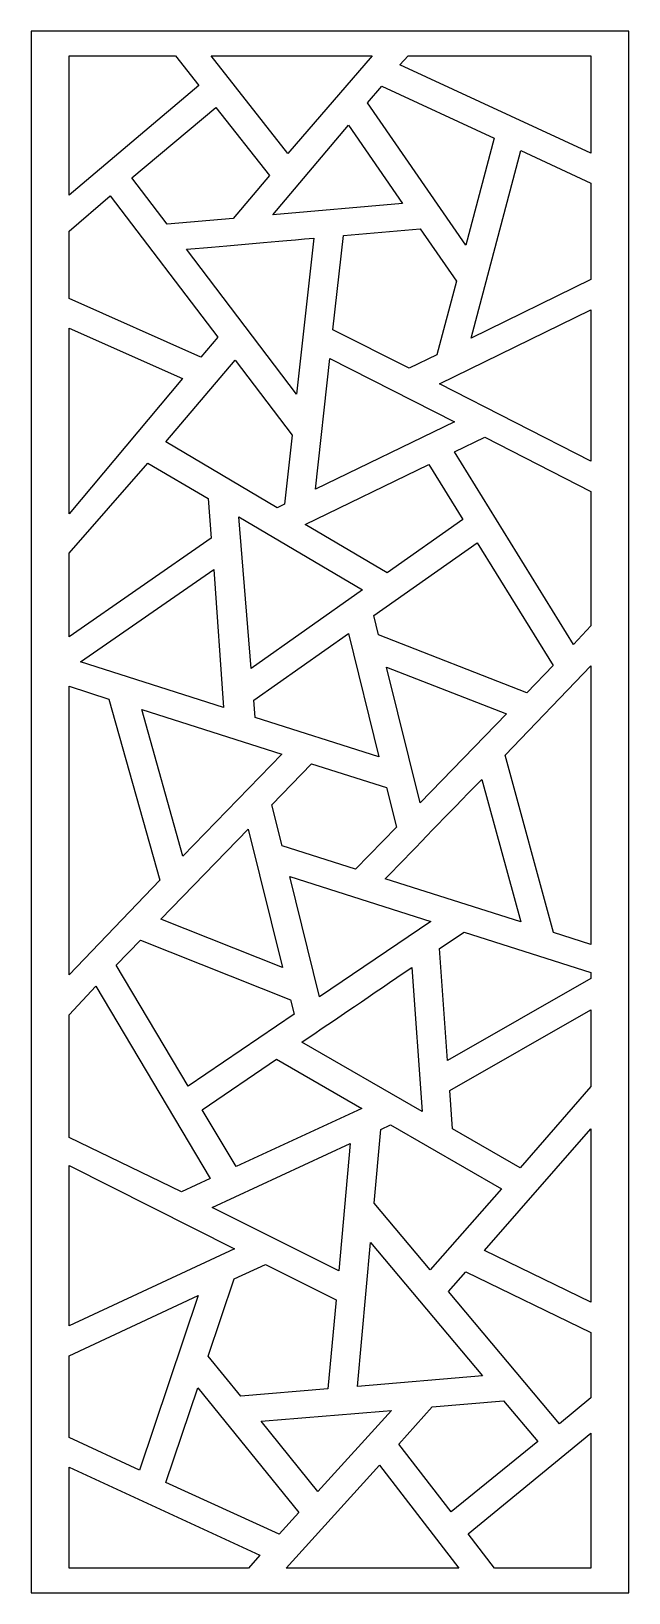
# Model space of a CAD drawing. Header units: centimetres. Extents: x -1.66 to 1.66, y -4.33 to 4.33.
import ezdxf

# ---------------------------------------------------------------- set-up
doc = ezdxf.new("R2010")
doc.units = ezdxf.units.CM
doc.header["$MEASUREMENT"] = 0
doc.layers.add('Layer 1', color=7, linetype='Continuous')

msp = doc.modelspace()

# ---------------------------------------------------------------- linework, layer by layer
at = {"layer": 'Layer 1', "color": 177}
for points, knots in [([(-1.65712, 4.33143), (-0.57804, 4.33143), (0.57956, 4.33143), (1.65712, 4.33143), (1.65712, 4.33143), (1.65712, 1.37466), (1.65712, -1.01264), (1.65712, -4.33143), (1.65712, -4.33143), (0.57799, -4.33143), (-0.5797, -4.33143), (-1.65712, -4.33143), (-1.65712, -4.33143), (-1.65712, -1.4438), (-1.65712, 1.44382), (-1.65712, 4.33143)], [0, 0, 0, 0, 0.2, 0.2, 0.2, 0.2, 0.4, 0.4, 0.4, 0.4, 0.6, 0.6, 0.6, 0.6, 1, 1, 1, 1]), ([(-1.44691, 3.42228), (-1.44691, 3.42228), (-0.72815, 4.02963), (-0.72815, 4.02963), (-0.72815, 4.02963), (-0.72815, 4.02963), (-0.85728, 4.19409), (-0.85728, 4.19409), (-0.85728, 4.19409), (-0.85728, 4.19409), (-1.44691, 4.19409), (-1.44691, 4.19409), (-1.44691, 4.19409), (-1.44691, 4.19409), (-1.44691, 3.42228), (-1.44691, 3.42228)], [0, 0, 0, 0, 0.2, 0.2, 0.2, 0.2, 0.4, 0.4, 0.4, 0.4, 0.6, 0.6, 0.6, 0.6, 1, 1, 1, 1]), ([(-0.65848, 4.19409), (-0.65848, 4.19409), (-0.23338, 3.6527), (-0.23338, 3.6527), (-0.23338, 3.6527), (-0.23338, 3.6527), (0.2332, 4.19409), (0.2332, 4.19409), (0.2332, 4.19409), (0.2332, 4.19409), (-0.65848, 4.19409), (-0.65848, 4.19409)], [0, 0, 0, 0, 0.25, 0.25, 0.25, 0.25, 0.5, 0.5, 0.5, 0.5, 1, 1, 1, 1]), ([(0.3877, 4.14584), (0.3877, 4.14584), (1.44691, 3.65484), (1.44691, 3.65484), (1.44691, 3.65484), (1.44691, 3.65484), (1.44691, 4.19409), (1.44691, 4.19409), (1.44691, 4.19409), (1.44691, 4.19409), (0.43396, 4.19409), (0.43396, 4.19409), (0.43396, 4.19409), (0.43396, 4.19409), (0.3877, 4.14584), (0.3877, 4.14584)], [0, 0, 0, 0, 0.2, 0.2, 0.2, 0.2, 0.4, 0.4, 0.4, 0.4, 0.6, 0.6, 0.6, 0.6, 1, 1, 1, 1]), ([(0.20842, 3.93378), (0.20842, 3.93378), (0.75376, 3.14426), (0.75376, 3.14426), (0.75376, 3.14426), (0.75376, 3.14426), (0.91107, 3.73892), (0.91107, 3.73892), (0.91107, 3.73892), (0.91107, 3.73892), (0.28698, 4.02672), (0.28698, 4.02672), (0.28698, 4.02672), (0.28698, 4.02672), (0.20842, 3.93378), (0.20842, 3.93378)], [0, 0, 0, 0, 0.2, 0.2, 0.2, 0.2, 0.4, 0.4, 0.4, 0.4, 0.6, 0.6, 0.6, 0.6, 1, 1, 1, 1]), ([(-0.90244, 3.26075), (-0.90244, 3.26075), (-0.53749, 3.29299), (-0.53749, 3.29299), (-0.53749, 3.29299), (-0.53749, 3.29299), (-0.33646, 3.53078), (-0.33646, 3.53078), (-0.33646, 3.53078), (-0.33646, 3.53078), (-0.63325, 3.90876), (-0.63325, 3.90876), (-0.63325, 3.90876), (-0.63325, 3.90876), (-1.09848, 3.51863), (-1.09848, 3.51863), (-1.09848, 3.51863), (-1.09848, 3.51863), (-0.90244, 3.26075), (-0.90244, 3.26075)], [0, 0, 0, 0, 0.1666667, 0.1666667, 0.1666667, 0.1666667, 0.3333333, 0.3333333, 0.3333333, 0.3333333, 0.5, 0.5, 0.5, 0.5, 0.6666667, 0.6666667, 0.6666667, 0.6666667, 1, 1, 1, 1]), ([(-0.31685, 3.31248), (-0.31685, 3.31248), (0.40266, 3.37605), (0.40266, 3.37605), (0.40266, 3.37605), (0.40266, 3.37605), (0.1033, 3.80945), (0.1033, 3.80945), (0.1033, 3.80945), (0.1033, 3.80945), (-0.31685, 3.31248), (-0.31685, 3.31248)], [0, 0, 0, 0, 0.25, 0.25, 0.25, 0.25, 0.5, 0.5, 0.5, 0.5, 1, 1, 1, 1]), ([(1.44691, 3.48927), (1.44691, 3.48927), (1.05907, 3.67067), (1.05907, 3.67067), (1.05907, 3.67067), (1.05907, 3.67067), (0.78353, 2.62913), (0.78353, 2.62913), (0.78353, 2.62913), (0.78353, 2.62913), (1.44691, 2.95408), (1.44691, 2.95408), (1.44691, 2.95408), (1.44691, 2.95408), (1.44691, 3.48927), (1.44691, 3.48927)], [0, 0, 0, 0, 0.2, 0.2, 0.2, 0.2, 0.4, 0.4, 0.4, 0.4, 0.6, 0.6, 0.6, 0.6, 1, 1, 1, 1]), ([(-1.44691, 2.8483), (-1.44691, 2.8483), (-0.71662, 2.52356), (-0.71662, 2.52356), (-0.71662, 2.52356), (-0.71662, 2.52356), (-0.62292, 2.63434), (-0.62292, 2.63434), (-0.62292, 2.63434), (-0.62292, 2.63434), (-1.21859, 3.41791), (-1.21859, 3.41791), (-1.21859, 3.41791), (-1.21859, 3.41791), (-1.44691, 3.22181), (-1.44691, 3.22181), (-1.44691, 3.22181), (-1.44691, 3.22181), (-1.44691, 2.8483), (-1.44691, 2.8483)], [0, 0, 0, 0, 0.1666667, 0.1666667, 0.1666667, 0.1666667, 0.3333333, 0.3333333, 0.3333333, 0.3333333, 0.5, 0.5, 0.5, 0.5, 0.6666667, 0.6666667, 0.6666667, 0.6666667, 1, 1, 1, 1]), ([(0.43827, 2.4614), (0.43827, 2.4614), (0.593, 2.53656), (0.593, 2.53656), (0.593, 2.53656), (0.593, 2.53656), (0.70087, 2.94432), (0.70087, 2.94432), (0.70087, 2.94432), (0.70087, 2.94432), (0.49939, 3.236), (0.49939, 3.236), (0.49939, 3.236), (0.49939, 3.236), (0.07423, 3.19844), (0.07423, 3.19844), (0.07423, 3.19844), (0.07423, 3.19844), (0.01651, 2.67527), (0.01651, 2.67527), (0.01651, 2.67527), (0.01651, 2.67527), (0.43827, 2.4614), (0.43827, 2.4614)], [0, 0, 0, 0, 0.1428571, 0.1428571, 0.1428571, 0.1428571, 0.2857143, 0.2857143, 0.2857143, 0.2857143, 0.4285714, 0.4285714, 0.4285714, 0.4285714, 0.5714286, 0.5714286, 0.5714286, 0.5714286, 0.7142857, 0.7142857, 0.7142857, 0.7142857, 1, 1, 1, 1]), ([(-0.18518, 2.31725), (-0.18518, 2.31725), (-0.08957, 3.18396), (-0.08957, 3.18396), (-0.08957, 3.18396), (-0.37719, 3.15856), (-0.52962, 3.14509), (-0.79658, 3.12151), (-0.79658, 3.12151), (-0.79658, 3.12151), (-0.18518, 2.31725), (-0.18518, 2.31725)], [0, 0, 0, 0, 0.25, 0.25, 0.25, 0.25, 0.5, 0.5, 0.5, 0.5, 1, 1, 1, 1]), ([(1.44691, 2.78667), (1.44691, 2.78667), (0.60687, 2.37591), (0.60687, 2.37591), (0.60687, 2.37591), (0.60687, 2.37591), (1.44691, 1.94714), (1.44691, 1.94714), (1.44691, 1.94714), (1.44691, 1.94714), (1.44691, 2.78667), (1.44691, 2.78667)], [0, 0, 0, 0, 0.25, 0.25, 0.25, 0.25, 0.5, 0.5, 0.5, 0.5, 1, 1, 1, 1]), ([(-1.44691, 1.65361), (-1.44691, 1.65361), (-0.81773, 2.40402), (-0.81773, 2.40402), (-0.81773, 2.40402), (-0.81773, 2.40402), (-1.44691, 2.68414), (-1.44691, 2.68414), (-1.44691, 2.68414), (-1.44691, 2.68414), (-1.44691, 1.65361), (-1.44691, 1.65361)], [0, 0, 0, 0, 0.25, 0.25, 0.25, 0.25, 0.5, 0.5, 0.5, 0.5, 1, 1, 1, 1]), ([(0.68973, 2.16486), (0.68973, 2.16486), (-0.00115, 2.51519), (-0.00115, 2.51519), (-0.00115, 2.51519), (-0.00115, 2.51519), (-0.0811, 1.79039), (-0.0811, 1.79039), (-0.0811, 1.79039), (-0.0811, 1.79039), (0.68973, 2.16486), (0.68973, 2.16486)], [0, 0, 0, 0, 0.25, 0.25, 0.25, 0.25, 0.5, 0.5, 0.5, 0.5, 1, 1, 1, 1]), ([(-0.52627, 2.5072), (-0.52627, 2.5072), (-0.91072, 2.05267), (-0.91072, 2.05267), (-0.91072, 2.05267), (-0.91072, 2.05267), (-0.29268, 1.6876), (-0.29268, 1.6876), (-0.29268, 1.6876), (-0.29268, 1.6876), (-0.25249, 1.70713), (-0.25249, 1.70713), (-0.25249, 1.70713), (-0.25249, 1.70713), (-0.2101, 2.09131), (-0.2101, 2.09131), (-0.2101, 2.09131), (-0.2101, 2.09131), (-0.52627, 2.5072), (-0.52627, 2.5072)], [0, 0, 0, 0, 0.1666667, 0.1666667, 0.1666667, 0.1666667, 0.3333333, 0.3333333, 0.3333333, 0.3333333, 0.5, 0.5, 0.5, 0.5, 0.6666667, 0.6666667, 0.6666667, 0.6666667, 1, 1, 1, 1]), ([(1.44691, 1.77811), (1.44691, 1.77811), (0.85834, 2.07936), (0.85834, 2.07936), (0.85834, 2.07936), (0.85834, 2.07936), (0.6905, 1.99783), (0.6905, 1.99783), (0.6905, 1.99783), (0.6905, 1.99783), (1.35101, 0.92911), (1.35101, 0.92911), (1.35101, 0.92911), (1.35101, 0.92911), (1.44691, 1.0337), (1.44691, 1.0337), (1.44691, 1.0337), (1.44691, 1.0337), (1.44691, 1.77811), (1.44691, 1.77811)], [0, 0, 0, 0, 0.1666667, 0.1666667, 0.1666667, 0.1666667, 0.3333333, 0.3333333, 0.3333333, 0.3333333, 0.5, 0.5, 0.5, 0.5, 0.6666667, 0.6666667, 0.6666667, 0.6666667, 1, 1, 1, 1]), ([(-1.44691, 0.97098), (-1.44691, 0.97098), (-0.65858, 1.51984), (-0.65858, 1.51984), (-0.65858, 1.51984), (-0.65858, 1.51984), (-0.67653, 1.73841), (-0.67653, 1.73841), (-0.67653, 1.73841), (-0.67653, 1.73841), (-1.00995, 1.93536), (-1.00995, 1.93536), (-1.00995, 1.93536), (-1.00995, 1.93536), (-1.44691, 1.43597), (-1.44691, 1.43597), (-1.44691, 1.43597), (-1.44691, 1.43597), (-1.44691, 0.97098), (-1.44691, 0.97098)], [0, 0, 0, 0, 0.1666667, 0.1666667, 0.1666667, 0.1666667, 0.3333333, 0.3333333, 0.3333333, 0.3333333, 0.5, 0.5, 0.5, 0.5, 0.6666667, 0.6666667, 0.6666667, 0.6666667, 1, 1, 1, 1]), ([(0.73649, 1.62334), (0.73649, 1.62334), (0.54786, 1.92854), (0.54786, 1.92854), (0.54786, 1.92854), (0.54786, 1.92854), (-0.13718, 1.59575), (-0.13718, 1.59575), (-0.13718, 1.59575), (-0.13718, 1.59575), (0.31671, 1.32764), (0.31671, 1.32764), (0.31671, 1.32764), (0.31671, 1.32764), (0.73649, 1.62334), (0.73649, 1.62334)], [0, 0, 0, 0, 0.2, 0.2, 0.2, 0.2, 0.4, 0.4, 0.4, 0.4, 0.6, 0.6, 0.6, 0.6, 1, 1, 1, 1]), ([(-0.43733, 0.79648), (-0.43733, 0.79648), (0.18087, 1.23195), (0.18087, 1.23195), (0.18087, 1.23195), (0.18087, 1.23195), (-0.50644, 1.63794), (-0.50644, 1.63794), (-0.50644, 1.63794), (-0.50644, 1.63794), (-0.43733, 0.79648), (-0.43733, 0.79648)], [0, 0, 0, 0, 0.25, 0.25, 0.25, 0.25, 0.5, 0.5, 0.5, 0.5, 1, 1, 1, 1]), ([(1.23775, 0.81231), (1.23775, 0.81231), (0.81681, 1.49338), (0.81681, 1.49338), (0.81681, 1.49338), (0.81681, 1.49338), (0.24303, 1.0892), (0.24303, 1.0892), (0.24303, 1.0892), (0.24303, 1.0892), (0.26955, 0.98208), (0.26955, 0.98208), (0.26955, 0.98208), (0.26955, 0.98208), (1.0915, 0.66149), (1.0915, 0.66149), (1.0915, 0.66149), (1.0915, 0.66149), (1.23775, 0.81231), (1.23775, 0.81231)], [0, 0, 0, 0, 0.1666667, 0.1666667, 0.1666667, 0.1666667, 0.3333333, 0.3333333, 0.3333333, 0.3333333, 0.5, 0.5, 0.5, 0.5, 0.6666667, 0.6666667, 0.6666667, 0.6666667, 1, 1, 1, 1]), ([(-0.59032, 0.57952), (-0.59032, 0.57952), (-0.64418, 1.34452), (-0.64418, 1.34452), (-0.64418, 1.34452), (-0.64418, 1.34452), (-1.38362, 0.83329), (-1.38362, 0.83329), (-1.38362, 0.83329), (-1.38362, 0.83329), (-0.59032, 0.57952), (-0.59032, 0.57952)], [0, 0, 0, 0, 0.25, 0.25, 0.25, 0.25, 0.5, 0.5, 0.5, 0.5, 1, 1, 1, 1]), ([(0.27161, 0.30535), (0.27161, 0.30535), (0.10212, 0.98994), (0.10212, 0.98994), (0.10212, 0.98994), (0.10212, 0.98994), (-0.42285, 0.62015), (-0.42285, 0.62015), (-0.42285, 0.62015), (-0.42285, 0.62015), (-0.41498, 0.52434), (-0.41498, 0.52434), (-0.41498, 0.52434), (-0.41498, 0.52434), (0.27161, 0.30535), (0.27161, 0.30535)], [0, 0, 0, 0, 0.2, 0.2, 0.2, 0.2, 0.4, 0.4, 0.4, 0.4, 0.6, 0.6, 0.6, 0.6, 1, 1, 1, 1]), ([(0.97844, 0.54489), (0.97844, 0.54489), (0.31358, 0.80421), (0.31358, 0.80421), (0.31358, 0.80421), (0.31358, 0.80421), (0.49994, 0.05144), (0.49994, 0.05144), (0.49994, 0.05144), (0.49994, 0.05144), (0.97844, 0.54489), (0.97844, 0.54489)], [0, 0, 0, 0, 0.25, 0.25, 0.25, 0.25, 0.5, 0.5, 0.5, 0.5, 1, 1, 1, 1]), ([(1.44691, 0.81105), (1.44691, 0.81105), (0.97125, 0.31484), (0.97125, 0.31484), (0.97125, 0.31484), (0.97125, 0.31484), (1.23979, -0.66789), (1.23979, -0.66789), (1.23979, -0.66789), (1.23979, -0.66789), (1.44691, -0.73571), (1.44691, -0.73571), (1.44691, -0.73571), (1.44691, -0.73571), (1.44691, 0.81105), (1.44691, 0.81105)], [0, 0, 0, 0, 0.2, 0.2, 0.2, 0.2, 0.4, 0.4, 0.4, 0.4, 0.6, 0.6, 0.6, 0.6, 1, 1, 1, 1]), ([(-1.44691, -0.90242), (-1.44691, -0.90242), (-0.94477, -0.37889), (-0.94477, -0.37889), (-0.94477, -0.37889), (-0.94477, -0.37889), (-1.22701, 0.62675), (-1.22701, 0.62675), (-1.22701, 0.62675), (-1.22701, 0.62675), (-1.44691, 0.69865), (-1.44691, 0.69865), (-1.44691, 0.69865), (-1.44691, 0.69865), (-1.44691, -0.90242), (-1.44691, -0.90242)], [0, 0, 0, 0, 0.2, 0.2, 0.2, 0.2, 0.4, 0.4, 0.4, 0.4, 0.6, 0.6, 0.6, 0.6, 1, 1, 1, 1]), ([(-0.81554, -0.24563), (-0.81554, -0.24563), (-0.26662, 0.32043), (-0.26662, 0.32043), (-0.26662, 0.32043), (-0.26662, 0.32043), (-1.04398, 0.56837), (-1.04398, 0.56837), (-1.04398, 0.56837), (-1.04398, 0.56837), (-0.81554, -0.24563), (-0.81554, -0.24563)], [0, 0, 0, 0, 0.25, 0.25, 0.25, 0.25, 0.5, 0.5, 0.5, 0.5, 1, 1, 1, 1]), ([(-0.26547, -0.18778), (-0.26547, -0.18778), (0.14195, -0.31773), (0.14195, -0.31773), (0.14195, -0.31773), (0.14195, -0.31773), (0.36812, -0.08449), (0.36812, -0.08449), (0.36812, -0.08449), (0.36812, -0.08449), (0.3137, 0.13534), (0.3137, 0.13534), (0.3137, 0.13534), (0.3137, 0.13534), (-0.10172, 0.26784), (-0.10172, 0.26784), (-0.10172, 0.26784), (-0.10172, 0.26784), (-0.32202, 0.04066), (-0.32202, 0.04066), (-0.32202, 0.04066), (-0.32202, 0.04066), (-0.26547, -0.18778), (-0.26547, -0.18778)], [0, 0, 0, 0, 0.1428571, 0.1428571, 0.1428571, 0.1428571, 0.2857143, 0.2857143, 0.2857143, 0.2857143, 0.4285714, 0.4285714, 0.4285714, 0.4285714, 0.5714286, 0.5714286, 0.5714286, 0.5714286, 0.7142857, 0.7142857, 0.7142857, 0.7142857, 1, 1, 1, 1]), ([(0.84149, 0.18103), (0.63267, -0.03431), (0.50222, -0.16884), (0.30684, -0.37032), (0.30684, -0.37032), (0.30684, -0.37032), (1.05758, -0.60977), (1.05758, -0.60977), (1.05758, -0.60977), (1.05758, -0.60977), (0.84149, 0.18103), (0.84149, 0.18103)], [0, 0, 0, 0, 0.25, 0.25, 0.25, 0.25, 0.5, 0.5, 0.5, 0.5, 1, 1, 1, 1]), ([(-0.26395, -0.86234), (-0.26395, -0.86234), (-0.45385, -0.09529), (-0.45385, -0.09529), (-0.45385, -0.09529), (-0.45385, -0.09529), (-0.93748, -0.59402), (-0.93748, -0.59402), (-0.93748, -0.59402), (-0.93748, -0.59402), (-0.26395, -0.86234), (-0.26395, -0.86234)], [0, 0, 0, 0, 0.25, 0.25, 0.25, 0.25, 0.5, 0.5, 0.5, 0.5, 1, 1, 1, 1]), ([(0.55905, -0.60736), (0.55905, -0.60736), (-0.22338, -0.3578), (-0.22338, -0.3578), (-0.22338, -0.3578), (-0.22338, -0.3578), (-0.05798, -1.02592), (-0.05798, -1.02592), (-0.05798, -1.02592), (-0.05798, -1.02592), (0.55905, -0.60736), (0.55905, -0.60736)], [0, 0, 0, 0, 0.25, 0.25, 0.25, 0.25, 0.5, 0.5, 0.5, 0.5, 1, 1, 1, 1]), ([(1.44691, -0.89015), (1.44691, -0.89015), (0.74354, -0.6662), (0.74354, -0.6662), (0.74354, -0.6662), (0.74354, -0.6662), (0.60802, -0.75813), (0.60802, -0.75813), (0.60802, -0.75813), (0.60802, -0.75813), (0.65213, -1.37864), (0.65213, -1.37864), (0.65213, -1.37864), (0.65213, -1.37864), (1.44691, -0.92318), (1.44691, -0.92318), (1.44691, -0.92318), (1.44691, -0.92318), (1.44691, -0.89015), (1.44691, -0.89015)], [0, 0, 0, 0, 0.1666667, 0.1666667, 0.1666667, 0.1666667, 0.3333333, 0.3333333, 0.3333333, 0.3333333, 0.5, 0.5, 0.5, 0.5, 0.6666667, 0.6666667, 0.6666667, 0.6666667, 1, 1, 1, 1]), ([(-0.78673, -1.52027), (-0.78673, -1.52027), (-0.19965, -1.12203), (-0.19965, -1.12203), (-0.19965, -1.12203), (-0.19965, -1.12203), (-0.21966, -1.0412), (-0.21966, -1.0412), (-0.21966, -1.0412), (-0.21966, -1.0412), (-1.05025, -0.71032), (-1.05025, -0.71032), (-1.05025, -0.71032), (-1.05025, -0.71032), (-1.18525, -0.84953), (-1.18525, -0.84953), (-1.18525, -0.84953), (-1.18525, -0.84953), (-0.78673, -1.52027), (-0.78673, -1.52027)], [0, 0, 0, 0, 0.1666667, 0.1666667, 0.1666667, 0.1666667, 0.3333333, 0.3333333, 0.3333333, 0.3333333, 0.5, 0.5, 0.5, 0.5, 0.6666667, 0.6666667, 0.6666667, 0.6666667, 1, 1, 1, 1]), ([(0.51055, -1.66146), (0.51055, -1.66146), (0.45377, -0.86277), (0.45377, -0.86277), (0.45377, -0.86277), (0.22919, -1.01511), (0.03517, -1.14673), (-0.15714, -1.27718), (-0.15714, -1.27718), (-0.15714, -1.27718), (0.51055, -1.66146), (0.51055, -1.66146)], [0, 0, 0, 0, 0.25, 0.25, 0.25, 0.25, 0.5, 0.5, 0.5, 0.5, 1, 1, 1, 1]), ([(-1.44691, -1.8053), (-1.44691, -1.8053), (-0.82444, -2.10768), (-0.82444, -2.10768), (-0.82444, -2.10768), (-0.82444, -2.10768), (-0.66525, -2.03397), (-0.66525, -2.03397), (-0.66525, -2.03397), (-0.66525, -2.03397), (-1.29919, -0.96703), (-1.29919, -0.96703), (-1.29919, -0.96703), (-1.29919, -0.96703), (-1.44691, -1.12506), (-1.44691, -1.12506), (-1.44691, -1.12506), (-1.44691, -1.12506), (-1.44691, -1.8053), (-1.44691, -1.8053)], [0, 0, 0, 0, 0.1666667, 0.1666667, 0.1666667, 0.1666667, 0.3333333, 0.3333333, 0.3333333, 0.3333333, 0.5, 0.5, 0.5, 0.5, 0.6666667, 0.6666667, 0.6666667, 0.6666667, 1, 1, 1, 1]), ([(1.44691, -1.09722), (1.44691, -1.09722), (0.66402, -1.54591), (0.66402, -1.54591), (0.66402, -1.54591), (0.66402, -1.54591), (0.67914, -1.75849), (0.67914, -1.75849), (0.67914, -1.75849), (0.67914, -1.75849), (1.05418, -1.97434), (1.05418, -1.97434), (1.05418, -1.97434), (1.05418, -1.97434), (1.44691, -1.52275), (1.44691, -1.52275), (1.44691, -1.52275), (1.44691, -1.52275), (1.44691, -1.09722), (1.44691, -1.09722)], [0, 0, 0, 0, 0.1666667, 0.1666667, 0.1666667, 0.1666667, 0.3333333, 0.3333333, 0.3333333, 0.3333333, 0.5, 0.5, 0.5, 0.5, 0.6666667, 0.6666667, 0.6666667, 0.6666667, 1, 1, 1, 1]), ([(0.17686, -1.64404), (0.17686, -1.64404), (-0.29641, -1.37165), (-0.29641, -1.37165), (-0.29641, -1.37165), (-0.29641, -1.37165), (-0.70882, -1.65141), (-0.70882, -1.65141), (-0.70882, -1.65141), (-0.70882, -1.65141), (-0.52116, -1.96725), (-0.52116, -1.96725), (-0.52116, -1.96725), (-0.52116, -1.96725), (0.17686, -1.64404), (0.17686, -1.64404)], [0, 0, 0, 0, 0.2, 0.2, 0.2, 0.2, 0.4, 0.4, 0.4, 0.4, 0.6, 0.6, 0.6, 0.6, 1, 1, 1, 1]), ([(0.55558, -2.53971), (0.55558, -2.53971), (0.95203, -2.09017), (0.95203, -2.09017), (0.95203, -2.09017), (0.95203, -2.09017), (0.33636, -1.73584), (0.33636, -1.73584), (0.33636, -1.73584), (0.33636, -1.73584), (0.28146, -1.76126), (0.28146, -1.76126), (0.28146, -1.76126), (0.28146, -1.76126), (0.24438, -2.16925), (0.24438, -2.16925), (0.24438, -2.16925), (0.24438, -2.16925), (0.55558, -2.53971), (0.55558, -2.53971)], [0, 0, 0, 0, 0.1666667, 0.1666667, 0.1666667, 0.1666667, 0.3333333, 0.3333333, 0.3333333, 0.3333333, 0.5, 0.5, 0.5, 0.5, 0.6666667, 0.6666667, 0.6666667, 0.6666667, 1, 1, 1, 1]), ([(1.44691, -1.75802), (1.44691, -1.75802), (0.85713, -2.43305), (0.85713, -2.43305), (0.85713, -2.43305), (0.85713, -2.43305), (1.44691, -2.71976), (1.44691, -2.71976), (1.44691, -2.71976), (1.44691, -2.71976), (1.44691, -1.75802), (1.44691, -1.75802)], [0, 0, 0, 0, 0.25, 0.25, 0.25, 0.25, 0.5, 0.5, 0.5, 0.5, 1, 1, 1, 1]), ([(-0.6528, -2.19387), (-0.6528, -2.19387), (0.04823, -2.54587), (0.04823, -2.54587), (0.04823, -2.54587), (0.04823, -2.54587), (0.11243, -1.83953), (0.11243, -1.83953), (0.11243, -1.83953), (0.11243, -1.83953), (-0.6528, -2.19387), (-0.6528, -2.19387)], [0, 0, 0, 0, 0.25, 0.25, 0.25, 0.25, 0.5, 0.5, 0.5, 0.5, 1, 1, 1, 1]), ([(-1.44691, -2.85136), (-1.44691, -2.85136), (-0.52992, -2.4242), (-0.52992, -2.4242), (-0.52992, -2.4242), (-0.52992, -2.4242), (-1.44691, -1.96097), (-1.44691, -1.96097), (-1.44691, -1.96097), (-1.44691, -1.96097), (-1.44691, -2.85136), (-1.44691, -2.85136)], [0, 0, 0, 0, 0.25, 0.25, 0.25, 0.25, 0.5, 0.5, 0.5, 0.5, 1, 1, 1, 1]), ([(0.2245, -2.38801), (0.2245, -2.38801), (0.15189, -3.18689), (0.15189, -3.18689), (0.15189, -3.18689), (0.15189, -3.18689), (0.84651, -3.12846), (0.84651, -3.12846), (0.84651, -3.12846), (0.84651, -3.12846), (0.2245, -2.38801), (0.2245, -2.38801)], [0, 0, 0, 0, 0.25, 0.25, 0.25, 0.25, 0.5, 0.5, 0.5, 0.5, 1, 1, 1, 1]), ([(-0.01128, -3.20062), (-0.01128, -3.20062), (0.03357, -2.70714), (0.03357, -2.70714), (0.03357, -2.70714), (0.03357, -2.70714), (-0.35829, -2.51038), (-0.35829, -2.51038), (-0.35829, -2.51038), (-0.35829, -2.51038), (-0.53096, -2.59034), (-0.53096, -2.59034), (-0.53096, -2.59034), (-0.53096, -2.59034), (-0.67501, -3.01913), (-0.67501, -3.01913), (-0.67501, -3.01913), (-0.67501, -3.01913), (-0.49488, -3.2413), (-0.49488, -3.2413), (-0.49488, -3.2413), (-0.49488, -3.2413), (-0.01128, -3.20062), (-0.01128, -3.20062)], [0, 0, 0, 0, 0.1428571, 0.1428571, 0.1428571, 0.1428571, 0.2857143, 0.2857143, 0.2857143, 0.2857143, 0.4285714, 0.4285714, 0.4285714, 0.4285714, 0.5714286, 0.5714286, 0.5714286, 0.5714286, 0.7142857, 0.7142857, 0.7142857, 0.7142857, 1, 1, 1, 1]), ([(1.44691, -2.88683), (1.44691, -2.88683), (0.75371, -2.55031), (0.75371, -2.55031), (0.75371, -2.55031), (0.75371, -2.55031), (0.6568, -2.6602), (0.6568, -2.6602), (0.6568, -2.6602), (0.6568, -2.6602), (1.27361, -3.39446), (1.27361, -3.39446), (1.27361, -3.39446), (1.27361, -3.39446), (1.44691, -3.24945), (1.44691, -3.24945), (1.44691, -3.24945), (1.44691, -3.24945), (1.44691, -2.88683), (1.44691, -2.88683)], [0, 0, 0, 0, 0.1666667, 0.1666667, 0.1666667, 0.1666667, 0.3333333, 0.3333333, 0.3333333, 0.3333333, 0.5, 0.5, 0.5, 0.5, 0.6666667, 0.6666667, 0.6666667, 0.6666667, 1, 1, 1, 1]), ([(-1.44691, -3.46983), (-1.44691, -3.46983), (-1.05634, -3.65165), (-1.05634, -3.65165), (-1.05634, -3.65165), (-1.05634, -3.65165), (-0.73092, -2.68293), (-0.73092, -2.68293), (-0.73092, -2.68293), (-0.73092, -2.68293), (-1.44691, -3.01702), (-1.44691, -3.01702), (-1.44691, -3.01702), (-1.44691, -3.01702), (-1.44691, -3.46983), (-1.44691, -3.46983)], [0, 0, 0, 0, 0.2, 0.2, 0.2, 0.2, 0.4, 0.4, 0.4, 0.4, 0.6, 0.6, 0.6, 0.6, 1, 1, 1, 1]), ([(-0.28246, -4.00688), (-0.28246, -4.00688), (-0.17307, -3.88616), (-0.17307, -3.88616), (-0.17307, -3.88616), (-0.17307, -3.88616), (-0.7339, -3.19443), (-0.7339, -3.19443), (-0.7339, -3.19443), (-0.7339, -3.19443), (-0.91005, -3.7188), (-0.91005, -3.7188), (-0.91005, -3.7188), (-0.91005, -3.7188), (-0.28246, -4.00688), (-0.28246, -4.00688)], [0, 0, 0, 0, 0.2, 0.2, 0.2, 0.2, 0.4, 0.4, 0.4, 0.4, 0.6, 0.6, 0.6, 0.6, 1, 1, 1, 1]), ([(0.67197, -3.8823), (0.67197, -3.8823), (1.15247, -3.49268), (1.15247, -3.49268), (1.15247, -3.49268), (1.15247, -3.49268), (0.96303, -3.26716), (0.96303, -3.26716), (0.96303, -3.26716), (0.96303, -3.26716), (0.56743, -3.30044), (0.56743, -3.30044), (0.56743, -3.30044), (0.56743, -3.30044), (0.38099, -3.5062), (0.38099, -3.5062), (0.38099, -3.5062), (0.38099, -3.5062), (0.67197, -3.8823), (0.67197, -3.8823)], [0, 0, 0, 0, 0.1666667, 0.1666667, 0.1666667, 0.1666667, 0.3333333, 0.3333333, 0.3333333, 0.3333333, 0.5, 0.5, 0.5, 0.5, 0.6666667, 0.6666667, 0.6666667, 0.6666667, 1, 1, 1, 1]), ([(0.34036, -3.31954), (0.09978, -3.33978), (-0.14085, -3.36002), (-0.38217, -3.38032), (-0.38217, -3.38032), (-0.38217, -3.38032), (-0.06698, -3.76908), (-0.06698, -3.76908), (-0.06698, -3.76908), (-0.06698, -3.76908), (0.34036, -3.31954), (0.34036, -3.31954)], [0, 0, 0, 0, 0.25, 0.25, 0.25, 0.25, 0.5, 0.5, 0.5, 0.5, 1, 1, 1, 1]), ([(1.44691, -3.44688), (1.44691, -3.44688), (0.76584, -4.00361), (0.76584, -4.00361), (0.76584, -4.00361), (0.76584, -4.00361), (0.91321, -4.19409), (0.91321, -4.19409), (0.91321, -4.19409), (0.91321, -4.19409), (1.44691, -4.19409), (1.44691, -4.19409), (1.44691, -4.19409), (1.44691, -4.19409), (1.44691, -3.44688), (1.44691, -3.44688)], [0, 0, 0, 0, 0.2, 0.2, 0.2, 0.2, 0.4, 0.4, 0.4, 0.4, 0.6, 0.6, 0.6, 0.6, 1, 1, 1, 1]), ([(-0.45209, -4.19409), (-0.45209, -4.19409), (-0.38831, -4.1237), (-0.38831, -4.1237), (-0.38831, -4.1237), (-0.38831, -4.1237), (-1.44691, -3.63524), (-1.44691, -3.63524), (-1.44691, -3.63524), (-1.44691, -3.63524), (-1.44691, -4.19409), (-1.44691, -4.19409), (-1.44691, -4.19409), (-1.44691, -4.19409), (-0.45209, -4.19409), (-0.45209, -4.19409)], [0, 0, 0, 0, 0.2, 0.2, 0.2, 0.2, 0.4, 0.4, 0.4, 0.4, 0.6, 0.6, 0.6, 0.6, 1, 1, 1, 1]), ([(0.71543, -4.19409), (0.71543, -4.19409), (0.2743, -3.62394), (0.2743, -3.62394), (0.2743, -3.62394), (0.2743, -3.62394), (-0.24233, -4.19409), (-0.24233, -4.19409), (-0.24233, -4.19409), (-0.24233, -4.19409), (0.71543, -4.19409), (0.71543, -4.19409)], [0, 0, 0, 0, 0.25, 0.25, 0.25, 0.25, 0.5, 0.5, 0.5, 0.5, 1, 1, 1, 1])]:
    msp.add_open_spline(points, degree=3, knots=knots, dxfattribs=at)

doc.saveas('drawing.dxf')
